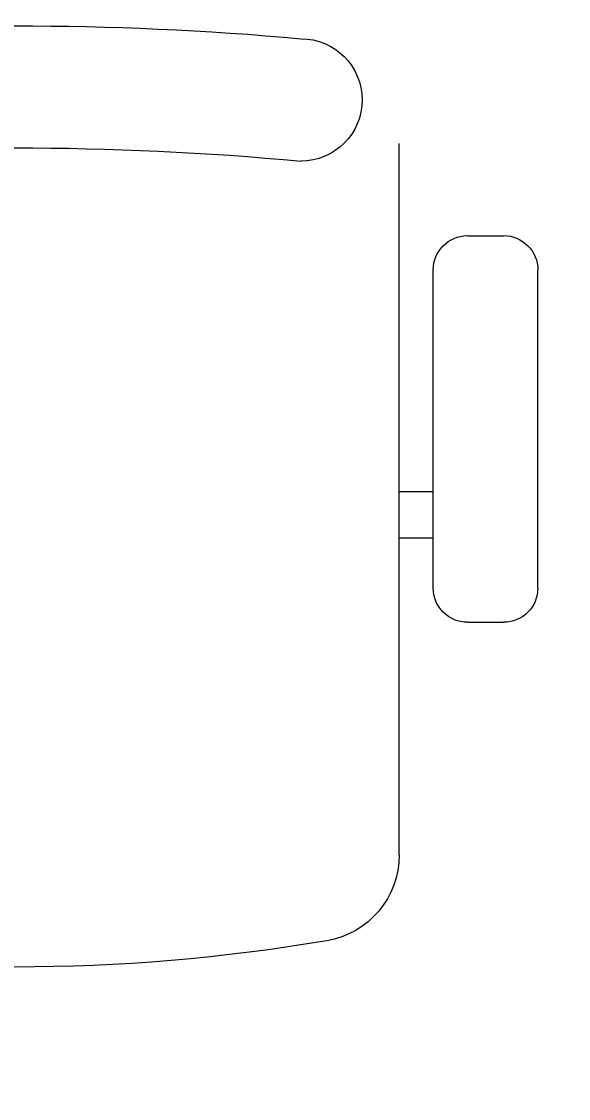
# Model space of a CAD drawing. Header units: millimetres. Extents: x 26027 to 581921, y 7230 to 233891.
# Drawn here: x 476877 to 477191, y 166700 to 167318 of the extents above; entities that cross this region are included whole.
import ezdxf
from ezdxf import colors
from ezdxf.entities.mleader import LeaderData, LeaderLine
from ezdxf.math import Vec2, Vec3

# ---------------------------------------------------------------- set-up
doc = ezdxf.new("R2010")
doc.units = ezdxf.units.MM
doc.header["$LTSCALE"] = 5
doc.layers.add('E-POWR', color=7, linetype='Continuous', lineweight=9, true_color=0x4e7e3e)
doc.layers.add('Medical Equipment and Furniture', color=163, linetype='Continuous', lineweight=0)
doc.layers.add('NEW', color=1, linetype='Continuous', lineweight=5)
doc.styles.get("Standard").update_dxf_attribs({"font": 'calibri.ttf'})

# ---------------------------------------------------------------- blocks, each defined once
blk = doc.blocks.new('*X15')
at = {"color": 0}
for p, q in [((5, 3), (5, 3)), ((5, 3), (5, 3)), ((5, 3), (5, 3)), ((5, 3), (5, 3)), ((5, 3), (5, 3)), ((5, 3), (5, 3)), ((5, 3), (5, 3)), ((5, 3), (5, 3)), ((5, 3), (5, 3)), ((5, 3), (5, 3)), ((5, 3), (5, 3)), ((5, 3), (5, 3)), ((5, 3), (5, 3)), ((5, 3), (5, 3)), ((5, 3), (5, 3)), ((5, 3), (5, 3)), ((5, 3), (5, 3)), ((5, 3), (5, 3)), ((5, 3), (5, 3)), ((5, 3), (5, 3)), ((5, 3), (5, 3)), ((5, 3), (5, 3)), ((5, 3), (5, 3)), ((5, 3), (5, 3)), ((5, 3), (5, 3)), ((5, 3), (5, 3)), ((5, 3), (5, 3)), ((5, 3), (5, 3)), ((5, 3), (5, 3)), ((5, 3), (5, 3)), ((5, 3), (5, 3)), ((5, 3), (5, 3)), ((5, 3), (5, 3)), ((5, 3), (5, 3)), ((5, 3), (5, 3)), ((5, 3), (5, 3)), ((5, 3), (5, 3)), ((5, 3), (5, 3)), ((5, 3), (5, 3)), ((5, 3), (5, 3)), ((5, 3), (5, 3)), ((5, 3), (5, 3)), ((5, 3), (5, 3)), ((5, 3), (5, 3)), ((5, 3), (5, 3)), ((5, 3), (5, 3)), ((5, 3), (5, 3)), ((5, 3), (5, 3)), ((5, 3), (5, 3)), ((5, 3), (5, 3)), ((5, 3), (5, 3)), ((5, 3), (5, 3)), ((5, 3), (5, 3)), ((5, 3), (5, 3)), ((5, 3), (5, 3)), ((5, 3), (5, 3)), ((5, 3), (5, 3)), ((5, 3), (5, 3)), ((5, 3), (5, 3)), ((5, 3), (5, 3)), ((5, 3), (5, 3)), ((5, 3), (5, 3)), ((5, 3), (5, 3)), ((5, 3), (5, 3)), ((5, 3), (5, 3)), ((5, 3), (5, 3)), ((6, 3), (5, 3)), ((5, 3), (5, 3)), ((6, 3), (5, 3)), ((5, 3), (5, 3)), ((6, 3), (5, 3)), ((5, 3), (5, 3)), ((6, 3), (5, 3)), ((5, 3), (5, 3)), ((5, 3), (5, 3)), ((5, 3), (5, 3)), ((5, 3), (5, 3)), ((5, 3), (5, 3)), ((5, 3), (5, 3)), ((5, 3), (5, 3)), ((5, 3), (5, 3)), ((5, 3), (5, 3)), ((5, 3), (5, 3)), ((5, 3), (5, 3)), ((5, 3), (5, 3)), ((5, 3), (5, 3)), ((5, 3), (5, 3)), ((5, 3), (5, 3)), ((5, 3), (5, 3)), ((5, 3), (5, 3)), ((5, 3), (5, 3)), ((5, 3), (5, 3)), ((5, 3), (5, 3)), ((5, 3), (5, 3)), ((5, 3), (5, 3)), ((5, 3), (5, 3)), ((6, 3), (6, 3)), ((6, 3), (6, 3)), ((6, 3), (6, 3)), ((6, 3), (6, 3)), ((6, 3), (6, 3)), ((6, 3), (6, 3)), ((6, 3), (6, 3)), ((6, 3), (6, 3)), ((6, 3), (6, 3)), ((6, 3), (6, 3)), ((6, 3), (6, 3)), ((6, 3), (6, 3)), ((6, 3), (6, 3)), ((6, 3), (6, 3)), ((6, 3), (6, 3)), ((6, 3), (6, 3)), ((6, 3), (6, 3)), ((6, 3), (6, 3)), ((6, 3), (6, 3)), ((6, 3), (6, 3)), ((6, 3), (6, 3)), ((6, 3), (6, 3)), ((6, 3), (6, 3)), ((6, 3), (6, 3)), ((6, 3), (6, 3)), ((6, 3), (6, 3)), ((6, 3), (6, 3)), ((6, 3), (6, 3)), ((6, 3), (6, 3)), ((6, 3), (6, 3)), ((6, 3), (6, 3)), ((6, 3), (6, 3)), ((6, 3), (6, 3)), ((6, 3), (6, 3)), ((6, 3), (6, 3)), ((6, 3), (6, 3)), ((6, 3), (6, 3)), ((6, 3), (6, 3)), ((6, 3), (6, 3)), ((6, 3), (6, 3)), ((6, 3), (6, 3)), ((6, 3), (6, 3)), ((6, 3), (6, 3)), ((6, 3), (6, 3)), ((6, 3), (6, 3)), ((6, 3), (6, 3)), ((6, 3), (6, 3)), ((6, 3), (6, 3)), ((6, 3), (6, 3)), ((6, 3), (6, 3)), ((6, 3), (6, 3)), ((6, 3), (6, 3)), ((6, 3), (6, 3)), ((6, 3), (6, 3)), ((6, 3), (6, 3)), ((6, 3), (6, 3)), ((6, 3), (6, 3)), ((6, 3), (6, 3)), ((6, 3), (6, 3)), ((6, 3), (6, 3)), ((6, 3), (6, 3)), ((6, 3), (6, 3)), ((6, 3), (6, 3)), ((6, 3), (6, 3)), ((6, 3), (6, 3)), ((6, 3), (6, 3)), ((6, 3), (6, 3)), ((6, 3), (6, 3)), ((6, 3), (6, 3)), ((6, 3), (6, 3)), ((6, 3), (6, 3)), ((6, 3), (6, 3)), ((6, 3), (6, 3)), ((6, 3), (6, 3)), ((6, 3), (6, 3)), ((6, 3), (6, 3)), ((6, 3), (6, 3)), ((6, 3), (6, 3)), ((6, 3), (6, 3)), ((6, 3), (6, 3)), ((6, 3), (6, 3)), ((6, 3), (6, 3)), ((6, 3), (6, 3)), ((6, 3), (6, 3)), ((6, 3), (6, 3)), ((6, 3), (6, 3)), ((6, 3), (6, 3)), ((6, 3), (6, 3)), ((6, 3), (6, 3)), ((6, 3), (6, 3)), ((6, 3), (6, 3)), ((6, 3), (6, 3)), ((6, 3), (6, 3)), ((6, 3), (6, 3)), ((6, 3), (6, 3)), ((6, 3), (6, 3)), ((6, 3), (6, 3)), ((6, 3), (6, 3)), ((6, 3), (6, 3)), ((6, 3), (6, 3)), ((6, 3), (6, 3)), ((6, 3), (6, 3)), ((6, 3), (6, 3)), ((6, 3), (6, 3)), ((6, 3), (6, 3)), ((6, 3), (6, 3)), ((6, 3), (6, 3)), ((6, 3), (6, 3)), ((6, 3), (6, 3)), ((6, 3), (6, 3)), ((6, 3), (6, 3)), ((6, 3), (6, 3)), ((6, 3), (6, 3)), ((6, 3), (6, 3)), ((6, 3), (6, 3)), ((6, 3), (6, 3)), ((6, 3), (6, 3)), ((6, 3), (6, 3)), ((6, 3), (6, 3)), ((6, 3), (6, 3)), ((6, 3), (6, 3)), ((6, 3), (6, 3)), ((6, 3), (6, 3)), ((6, 3), (6, 3)), ((6, 3), (6, 3)), ((6, 3), (6, 3)), ((6, 3), (6, 3)), ((6, 3), (6, 3)), ((6, 3), (6, 3)), ((6, 3), (6, 3)), ((6, 3), (6, 3)), ((6, 3), (6, 3)), ((6, 3), (6, 3)), ((6, 3), (6, 3)), ((6, 3), (6, 3)), ((6, 3), (6, 3)), ((6, 3), (6, 3)), ((6, 3), (6, 3)), ((6, 3), (6, 3)), ((6, 3), (6, 3)), ((6, 3), (6, 3)), ((6, 3), (6, 3)), ((6, 3), (6, 3)), ((6, 3), (6, 3)), ((6, 3), (6, 3)), ((6, 3), (6, 3)), ((6, 3), (6, 3)), ((6, 3), (6, 3)), ((6, 3), (6, 3)), ((6, 3), (6, 3)), ((6, 3), (6, 3)), ((6, 3), (6, 3)), ((6, 3), (6, 3)), ((6, 3), (6, 3)), ((6, 3), (6, 3)), ((6, 3), (6, 3)), ((6, 3), (6, 3)), ((6, 3), (6, 3)), ((6, 3), (6, 3)), ((6, 3), (6, 3)), ((6, 3), (6, 3)), ((6, 3), (6, 3)), ((6, 3), (6, 3)), ((6, 3), (6, 3)), ((6, 3), (6, 3)), ((6, 3), (6, 3)), ((6, 3), (6, 3)), ((6, 3), (6, 3)), ((6, 3), (6, 3)), ((6, 3), (6, 3)), ((6, 3), (6, 3)), ((6, 3), (6, 3)), ((6, 3), (6, 3)), ((6, 3), (6, 3)), ((6, 3), (6, 3)), ((6, 3), (6, 3)), ((6, 3), (6, 3)), ((6, 3), (6, 3)), ((6, 3), (6, 3)), ((6, 3), (6, 3)), ((6, 3), (6, 3)), ((6, 3), (6, 3)), ((6, 3), (6, 3)), ((6, 3), (6, 3)), ((6, 3), (6, 3)), ((6, 3), (6, 3)), ((6, 3), (6, 3)), ((6, 3), (6, 3)), ((6, 3), (6, 3)), ((6, 3), (6, 3)), ((6, 3), (6, 3)), ((6, 3), (6, 3)), ((6, 3), (6, 3)), ((6, 3), (6, 3)), ((6, 3), (6, 3)), ((6, 3), (6, 3)), ((6, 3), (6, 3)), ((6, 3), (6, 3)), ((6, 3), (6, 3)), ((6, 3), (6, 3)), ((6, 3), (6, 3)), ((6, 3), (6, 3)), ((6, 3), (6, 3)), ((6, 3), (6, 3)), ((6, 3), (5, 3)), ((6, 3), (5, 3)), ((6, 3), (5, 3)), ((6, 3), (5, 3)), ((6, 3), (5, 3)), ((6, 3), (6, 3)), ((6, 3), (6, 3)), ((6, 3), (6, 3)), ((6, 3), (6, 3)), ((6, 3), (6, 3)), ((6, 3), (6, 3)), ((6, 3), (6, 3)), ((6, 3), (6, 3)), ((6, 3), (6, 3)), ((6, 3), (6, 3)), ((6, 3), (6, 3)), ((6, 3), (6, 3)), ((6, 3), (6, 3)), ((6, 3), (6, 3)), ((6, 3), (6, 3)), ((6, 3), (6, 3)), ((6, 3), (6, 3)), ((6, 3), (6, 3)), ((6, 3), (6, 3)), ((6, 3), (6, 3)), ((6, 3), (6, 3)), ((6, 3), (6, 3)), ((6, 3), (6, 3)), ((6, 3), (6, 3)), ((6, 3), (6, 3)), ((6, 3), (6, 3)), ((6, 3), (6, 3)), ((6, 3), (6, 3)), ((6, 3), (6, 3)), ((6, 3), (6, 3)), ((6, 3), (6, 3)), ((6, 3), (6, 3)), ((6, 3), (6, 3)), ((6, 3), (6, 3)), ((6, 3), (6, 3)), ((6, 3), (6, 3)), ((6, 3), (6, 3)), ((6, 3), (6, 3)), ((6, 3), (6, 3)), ((6, 3), (6, 3)), ((6, 3), (6, 3)), ((6, 3), (6, 3)), ((6, 3), (6, 3)), ((6, 3), (6, 3)), ((6, 3), (6, 3)), ((6, 3), (6, 3)), ((6, 3), (6, 3)), ((6, 3), (6, 3)), ((6, 3), (6, 3)), ((6, 3), (6, 3)), ((6, 3), (6, 3)), ((6, 3), (6, 3)), ((6, 3), (6, 3)), ((6, 3), (6, 3)), ((6, 3), (6, 3)), ((6, 3), (6, 3)), ((6, 3), (6, 3)), ((6, 3), (6, 3)), ((6, 3), (6, 3)), ((6, 3), (6, 3)), ((6, 3), (6, 3)), ((6, 3), (6, 3)), ((6, 3), (6, 3)), ((6, 3), (6, 3)), ((6, 3), (6, 3)), ((6, 3), (6, 3)), ((6, 3), (6, 3)), ((6, 3), (6, 3)), ((6, 3), (6, 3)), ((6, 3), (6, 3)), ((6, 3), (6, 3)), ((6, 3), (6, 3)), ((6, 3), (6, 3)), ((6, 3), (6, 3)), ((6, 3), (6, 3)), ((6, 3), (6, 3)), ((6, 3), (6, 3)), ((6, 3), (6, 3)), ((6, 3), (6, 3)), ((6, 3), (6, 3)), ((6, 3), (6, 3)), ((6, 3), (6, 3)), ((6, 3), (6, 3)), ((6, 3), (6, 3)), ((6, 3), (6, 3)), ((6, 3), (6, 3)), ((6, 3), (6, 3)), ((6, 3), (6, 3)), ((6, 3), (6, 3)), ((6, 3), (6, 3)), ((6, 3), (6, 3)), ((6, 3), (6, 3)), ((6, 3), (6, 3)), ((6, 3), (6, 3)), ((6, 3), (6, 3)), ((6, 3), (6, 3)), ((6, 3), (6, 3)), ((6, 3), (6, 3)), ((6, 3), (6, 3)), ((6, 3), (6, 3)), ((6, 3), (6, 3)), ((6, 3), (6, 3)), ((6, 3), (6, 3)), ((6, 3), (6, 3)), ((6, 3), (6, 3)), ((6, 3), (6, 3)), ((6, 3), (6, 3)), ((6, 3), (6, 3)), ((6, 3), (6, 3)), ((6, 3), (6, 3)), ((6, 3), (6, 3)), ((6, 3), (6, 3)), ((6, 3), (6, 3)), ((6, 3), (6, 3)), ((6, 3), (6, 3)), ((6, 3), (6, 3)), ((6, 3), (6, 3)), ((6, 3), (6, 3)), ((6, 3), (6, 3)), ((6, 3), (6, 3)), ((6, 3), (6, 3)), ((6, 3), (6, 3)), ((6, 3), (6, 3)), ((6, 3), (6, 3)), ((6, 3), (6, 3)), ((6, 3), (6, 3)), ((6, 3), (6, 3)), ((6, 3), (6, 3)), ((6, 3), (6, 3)), ((6, 3), (6, 3)), ((6, 3), (6, 3)), ((6, 3), (6, 3)), ((6, 3), (6, 3)), ((6, 3), (6, 3)), ((6, 3), (6, 3)), ((6, 3), (6, 3)), ((6, 3), (6, 3)), ((6, 3), (6, 3)), ((6, 3), (6, 3)), ((6, 3), (6, 3)), ((6, 3), (6, 3)), ((6, 3), (6, 3)), ((6, 3), (6, 3)), ((6, 3), (6, 3)), ((6, 3), (6, 3)), ((6, 3), (6, 3)), ((6, 3), (6, 3)), ((6, 3), (6, 3)), ((6, 3), (6, 3)), ((6, 3), (6, 3)), ((6, 3), (6, 3)), ((6, 3), (6, 3)), ((6, 3), (6, 3)), ((6, 3), (6, 3)), ((6, 3), (6, 3)), ((6, 3), (6, 3)), ((6, 3), (6, 3)), ((6, 3), (6, 3)), ((6, 3), (6, 3)), ((6, 3), (6, 3)), ((6, 3), (6, 3)), ((6, 3), (6, 3)), ((6, 3), (6, 3)), ((6, 3), (6, 3)), ((6, 3), (6, 3)), ((6, 3), (6, 3)), ((6, 3), (6, 3)), ((6, 3), (6, 3)), ((6, 3), (6, 3)), ((6, 3), (6, 3)), ((6, 3), (6, 3)), ((6, 3), (6, 3)), ((6, 3), (6, 3)), ((6, 3), (6, 3)), ((6, 3), (6, 3)), ((6, 3), (6, 3)), ((6, 3), (6, 3)), ((6, 3), (6, 3)), ((6, 3), (6, 3)), ((6, 3), (6, 3)), ((6, 3), (6, 3)), ((6, 3), (6, 3)), ((6, 3), (6, 3)), ((6, 3), (6, 3)), ((6, 3), (6, 3)), ((6, 3), (6, 3)), ((6, 3), (6, 3)), ((6, 3), (6, 3)), ((6, 3), (6, 3)), ((6, 3), (6, 3)), ((6, 3), (6, 3)), ((6, 3), (6, 3)), ((6, 3), (6, 3)), ((6, 3), (6, 3)), ((6, 3), (6, 3)), ((6, 3), (6, 3)), ((6, 3), (6, 3)), ((6, 3), (6, 3)), ((6, 3), (6, 3)), ((6, 3), (6, 3)), ((6, 3), (6, 3)), ((6, 3), (6, 3)), ((6, 3), (6, 3)), ((6, 3), (6, 3)), ((6, 3), (6, 3)), ((6, 3), (6, 3)), ((6, 3), (6, 3)), ((6, 3), (6, 3)), ((6, 3), (6, 3)), ((6, 3), (6, 3)), ((6, 3), (6, 3)), ((6, 3), (6, 3)), ((6, 3), (6, 3)), ((6, 3), (6, 3)), ((6, 3), (6, 3)), ((6, 3), (6, 3)), ((6, 3), (6, 3)), ((6, 3), (6, 3)), ((6, 3), (6, 3)), ((6, 3), (6, 3)), ((6, 3), (6, 3)), ((6, 3), (6, 3)), ((6, 3), (6, 3)), ((6, 3), (6, 3)), ((6, 3), (6, 3)), ((6, 3), (6, 3)), ((6, 3), (6, 3)), ((6, 3), (6, 3)), ((6, 3), (6, 3)), ((6, 3), (6, 3)), ((6, 3), (6, 3)), ((6, 3), (6, 3)), ((6, 3), (6, 3)), ((6, 3), (6, 3)), ((6, 3), (6, 3)), ((6, 3), (6, 3)), ((6, 3), (6, 3)), ((6, 3), (6, 3)), ((6, 3), (6, 3)), ((6, 3), (6, 3)), ((6, 3), (6, 3)), ((6, 3), (6, 3)), ((6, 3), (6, 3)), ((6, 3), (6, 3)), ((6, 3), (6, 3)), ((6, 3), (6, 3)), ((6, 3), (6, 3)), ((6, 3), (6, 3)), ((6, 3), (6, 3)), ((6, 3), (6, 3)), ((6, 3), (6, 3)), ((6, 3), (6, 3)), ((6, 3), (6, 3)), ((6, 3), (6, 3)), ((6, 3), (6, 3)), ((6, 3), (6, 3)), ((6, 3), (6, 3)), ((6, 3), (6, 3)), ((6, 3), (6, 3)), ((6, 3), (6, 3)), ((6, 3), (6, 3)), ((6, 3), (6, 3)), ((6, 3), (6, 3)), ((6, 3), (6, 3)), ((6, 3), (6, 3)), ((6, 3), (6, 3)), ((6, 3), (6, 3)), ((6, 3), (6, 3)), ((6, 3), (6, 3)), ((6, 3), (6, 3)), ((6, 3), (6, 3)), ((6, 3), (6, 3)), ((6, 3), (6, 3)), ((6, 3), (6, 3)), ((6, 3), (6, 3)), ((6, 3), (6, 3)), ((6, 3), (6, 3)), ((6, 3), (6, 3)), ((6, 3), (6, 3)), ((6, 3), (6, 3)), ((6, 3), (6, 3)), ((6, 3), (6, 3)), ((6, 3), (6, 3)), ((6, 3), (6, 3)), ((6, 3), (6, 3)), ((6, 3), (6, 3)), ((6, 3), (6, 3)), ((6, 3), (6, 3)), ((6, 3), (6, 3)), ((6, 3), (6, 3)), ((6, 3), (6, 3)), ((6, 3), (6, 3)), ((6, 3), (6, 3)), ((6, 3), (6, 3)), ((6, 3), (6, 3)), ((6, 3), (6, 3)), ((6, 3), (6, 3)), ((6, 3), (6, 3)), ((6, 3), (6, 3)), ((6, 3), (6, 3)), ((6, 3), (6, 3)), ((6, 3), (6, 3)), ((6, 3), (6, 3)), ((6, 3), (6, 3)), ((6, 3), (6, 3)), ((6, 3), (6, 3)), ((6, 3), (6, 3)), ((6, 3), (6, 3)), ((6, 3), (6, 3)), ((6, 3), (6, 3)), ((6, 3), (6, 3)), ((6, 3), (6, 3)), ((6, 3), (6, 3)), ((6, 3), (6, 3)), ((6, 3), (6, 3)), ((6, 3), (6, 3)), ((6, 3), (6, 3))]:
    blk.add_line(p, q, dxfattribs=at)
blk = doc.blocks.new('*X16')
at = {"color": 0}
for p, q in [((13, 1), (13, 1)), ((13, 1), (13, 1)), ((13, 1), (13, 1)), ((13, 1), (13, 1)), ((13, 1), (13, 1)), ((13, 1), (13, 1)), ((13, 1), (13, 1)), ((13, 1), (13, 1)), ((13, 1), (13, 1)), ((13, 1), (13, 1)), ((13, 1), (13, 1)), ((13, 1), (13, 1)), ((13, 1), (13, 1)), ((13, 1), (13, 1)), ((13, 1), (13, 1)), ((13, 1), (14, 1)), ((13, 1), (14, 1)), ((13, 1), (14, 1)), ((13, 1), (13, 1)), ((13, 1), (13, 1)), ((13, 1), (13, 1)), ((13, 1), (13, 1)), ((13, 1), (13, 1)), ((13, 1), (13, 1)), ((13, 1), (13, 1)), ((13, 1), (13, 1)), ((13, 1), (13, 1)), ((13, 1), (13, 1)), ((13, 1), (13, 1)), ((13, 1), (13, 1)), ((13, 1), (13, 1)), ((13, 1), (13, 1)), ((13, 1), (13, 1)), ((13, 1), (13, 1)), ((13, 1), (13, 1)), ((13, 1), (13, 1)), ((13, 1), (13, 1)), ((13, 1), (13, 1)), ((13, 1), (13, 1)), ((13, 1), (13, 1)), ((13, 1), (13, 1)), ((13, 1), (13, 1)), ((13, 1), (13, 1)), ((13, 1), (13, 1)), ((13, 1), (13, 1)), ((13, 1), (13, 1)), ((13, 1), (13, 1)), ((13, 1), (13, 1)), ((13, 1), (13, 1)), ((13, 1), (13, 1)), ((13, 1), (13, 1)), ((13, 1), (13, 1)), ((13, 1), (13, 1)), ((13, 1), (13, 1)), ((13, 1), (13, 1)), ((13, 1), (13, 1)), ((13, 1), (13, 1)), ((13, 1), (13, 1)), ((13, 1), (13, 1)), ((13, 1), (13, 1)), ((13, 1), (13, 1)), ((13, 1), (13, 1)), ((13, 1), (13, 1)), ((13, 1), (13, 1)), ((13, 1), (13, 1)), ((13, 1), (13, 1)), ((13, 1), (13, 1)), ((13, 1), (13, 1)), ((13, 1), (13, 1)), ((13, 1), (13, 1)), ((13, 1), (13, 1)), ((13, 1), (13, 1)), ((13, 1), (13, 1)), ((13, 1), (13, 1)), ((13, 1), (13, 1)), ((13, 1), (13, 1)), ((13, 1), (13, 1)), ((13, 1), (13, 1)), ((13, 1), (13, 1)), ((13, 1), (13, 1)), ((13, 1), (13, 1)), ((13, 1), (13, 1)), ((13, 1), (13, 1)), ((13, 1), (13, 1)), ((13, 1), (13, 1)), ((13, 1), (13, 1)), ((13, 1), (13, 1)), ((13, 1), (13, 1)), ((13, 1), (13, 1)), ((13, 1), (13, 1)), ((13, 1), (13, 1)), ((13, 1), (13, 1)), ((13, 1), (13, 1)), ((13, 1), (13, 1)), ((13, 1), (13, 1)), ((13, 1), (13, 1)), ((13, 1), (13, 1)), ((13, 1), (13, 1)), ((13, 1), (13, 1)), ((13, 1), (13, 1)), ((13, 1), (13, 1)), ((13, 1), (13, 1)), ((13, 1), (13, 1)), ((13, 1), (13, 1)), ((13, 1), (13, 1)), ((13, 1), (13, 1)), ((13, 1), (13, 1)), ((13, 1), (13, 1)), ((13, 1), (13, 1)), ((13, 1), (13, 1)), ((13, 1), (13, 1)), ((13, 1), (13, 1)), ((13, 1), (13, 1)), ((13, 1), (13, 1)), ((13, 1), (13, 1)), ((13, 1), (13, 1)), ((13, 1), (13, 1)), ((13, 1), (13, 1)), ((13, 1), (13, 1)), ((13, 1), (13, 1)), ((13, 1), (13, 1)), ((13, 1), (13, 1)), ((13, 1), (13, 1)), ((13, 1), (14, 1)), ((13, 0), (13, 0)), ((13, 0), (13, 0)), ((13, 0), (13, 0)), ((13, 0), (13, 0)), ((13, 0), (13, 0)), ((13, 0), (13, 0)), ((13, 0), (13, 0)), ((13, 0), (13, 0)), ((13, 0), (13, 0)), ((13, 0), (13, 0)), ((13, 0), (13, 0)), ((13, 0), (13, 0)), ((13, 0), (13, 0)), ((13, 0), (13, 0)), ((13, 0), (13, 0)), ((13, 0), (13, 0)), ((13, 0), (13, 0)), ((13, 0), (13, 0)), ((13, 0), (13, 0)), ((13, 0), (13, 0)), ((13, 0), (13, 0)), ((13, 0), (13, 0)), ((13, 0), (13, 0)), ((13, 0), (13, 0)), ((13, 0), (13, 0)), ((13, 0), (13, 0)), ((13, 0), (13, 0)), ((13, 0), (13, 0)), ((13, 0), (13, 0)), ((13, 0), (13, 0)), ((13, 0), (13, 0)), ((13, 0), (13, 0)), ((13, 0), (13, 0)), ((13, 0), (13, 0)), ((13, 0), (13, 0)), ((13, 0), (13, 0)), ((13, 0), (13, 0)), ((13, 0), (13, 0)), ((13, 0), (13, 0)), ((13, 0), (13, 0)), ((13, 0), (13, 0)), ((13, 0), (13, 0)), ((13, 0), (13, 0)), ((13, 0), (13, 0)), ((13, 0), (13, 0)), ((13, 0), (13, 0)), ((13, 0), (13, 0)), ((13, 0), (13, 0)), ((13, 0), (14, 0)), ((13, 0), (14, 0)), ((13, 0), (13, 0)), ((13, 0), (14, 0)), ((14, 1), (14, 1)), ((14, 1), (14, 1)), ((14, 1), (14, 1)), ((14, 1), (14, 1)), ((14, 1), (14, 1)), ((14, 1), (14, 1)), ((14, 1), (14, 1)), ((14, 1), (14, 1)), ((14, 1), (14, 1)), ((14, 1), (14, 1)), ((14, 1), (14, 1)), ((14, 1), (14, 1)), ((14, 1), (14, 1)), ((14, 1), (14, 1)), ((14, 1), (14, 1)), ((14, 1), (14, 1)), ((14, 1), (14, 1)), ((14, 1), (14, 1)), ((14, 1), (14, 1)), ((14, 1), (14, 1)), ((14, 1), (14, 1)), ((14, 1), (14, 1)), ((14, 1), (14, 1)), ((14, 1), (14, 1)), ((14, 1), (14, 1)), ((14, 1), (14, 1)), ((14, 1), (14, 1)), ((14, 1), (14, 1)), ((14, 1), (14, 1)), ((14, 1), (14, 1)), ((14, 1), (14, 1)), ((14, 1), (14, 1)), ((14, 1), (14, 1)), ((14, 1), (14, 1)), ((14, 1), (14, 1)), ((14, 1), (14, 1)), ((14, 1), (14, 1)), ((14, 1), (14, 1)), ((14, 1), (14, 1)), ((14, 1), (14, 1)), ((14, 1), (14, 1)), ((14, 1), (14, 1)), ((14, 1), (14, 1)), ((14, 1), (14, 1)), ((14, 1), (14, 1)), ((14, 1), (14, 1)), ((14, 1), (14, 1)), ((14, 1), (14, 1)), ((14, 1), (14, 1)), ((14, 1), (14, 1)), ((14, 1), (14, 1)), ((14, 1), (14, 1)), ((14, 1), (14, 1)), ((14, 1), (14, 1)), ((14, 1), (14, 1)), ((14, 1), (14, 1)), ((14, 1), (14, 1)), ((14, 1), (14, 1)), ((14, 1), (14, 1)), ((14, 1), (14, 1)), ((14, 1), (14, 1)), ((14, 1), (14, 1)), ((14, 1), (14, 1)), ((14, 1), (14, 1)), ((14, 1), (14, 1)), ((14, 1), (14, 1)), ((14, 1), (14, 1)), ((14, 1), (14, 1)), ((14, 1), (14, 1)), ((14, 1), (14, 1)), ((14, 1), (14, 1)), ((14, 1), (14, 1)), ((14, 1), (14, 1)), ((14, 1), (14, 1)), ((14, 1), (14, 1)), ((14, 1), (14, 1)), ((14, 1), (14, 1)), ((14, 1), (14, 1)), ((14, 1), (14, 1)), ((14, 1), (14, 1)), ((14, 1), (14, 1)), ((14, 1), (14, 1)), ((14, 1), (14, 1)), ((14, 1), (14, 1)), ((14, 1), (14, 1)), ((14, 1), (14, 1)), ((14, 1), (14, 1)), ((14, 1), (14, 1)), ((14, 1), (14, 1)), ((14, 1), (14, 1)), ((14, 1), (14, 1)), ((14, 1), (14, 1)), ((14, 1), (14, 1)), ((14, 1), (14, 1)), ((14, 0), (14, 0)), ((14, 0), (14, 0)), ((14, 0), (14, 0)), ((14, 0), (14, 0)), ((14, 0), (14, 0)), ((14, 0), (14, 0)), ((14, 0), (14, 0)), ((14, 0), (14, 0)), ((14, 0), (14, 0)), ((14, 0), (14, 0)), ((14, 0), (14, 0)), ((14, 0), (14, 0)), ((14, 0), (14, 0)), ((14, 0), (14, 0)), ((14, 0), (14, 0)), ((14, 0), (14, 0)), ((14, 0), (14, 0)), ((14, 0), (14, 0)), ((14, 0), (14, 0)), ((14, 0), (14, 0)), ((14, 0), (14, 0)), ((14, 0), (14, 0)), ((14, 0), (14, 0)), ((14, 0), (14, 0)), ((14, 0), (14, 0)), ((14, 0), (14, 0)), ((14, 0), (14, 0)), ((14, 0), (14, 0)), ((14, 0), (14, 0)), ((14, 0), (14, 0)), ((14, 0), (14, 0)), ((14, 0), (14, 0)), ((14, 0), (14, 0)), ((14, 0), (14, 0)), ((14, 0), (14, 0)), ((14, 0), (14, 0)), ((14, 0), (14, 0)), ((14, 0), (14, 0)), ((14, 0), (14, 0)), ((14, 0), (14, 0)), ((14, 0), (14, 0)), ((14, 0), (14, 0)), ((14, 0), (14, 0)), ((14, 0), (14, 0)), ((14, 0), (14, 0)), ((14, 0), (14, 0)), ((14, 0), (14, 0)), ((14, 0), (14, 0)), ((13, 0), (13, 0)), ((13, 0), (14, 0)), ((13, 0), (13, 0)), ((13, 0), (14, 0)), ((13, 0), (13, 0)), ((13, 0), (14, 0)), ((13, 0), (13, 0)), ((13, 0), (13, 0)), ((13, 0), (13, 0)), ((13, 0), (13, 0)), ((13, 0), (14, 0)), ((13, 0), (13, 0)), ((13, 0), (14, 0)), ((13, 0), (13, 0)), ((13, 0), (14, 0)), ((13, 0), (13, 0)), ((13, 0), (14, 0)), ((13, 0), (13, 0)), ((13, 0), (14, 0)), ((13, 0), (13, 0)), ((13, 0), (14, 0)), ((13, 0), (13, 0)), ((13, 0), (14, 0)), ((13, 0), (13, 0)), ((13, 0), (13, 0)), ((13, 0), (13, 0)), ((13, 0), (14, 0)), ((13, 0), (13, 0)), ((13, 0), (14, 0)), ((13, 0), (13, 0)), ((13, 0), (14, 0)), ((13, 0), (13, 0)), ((13, 0), (14, 0)), ((13, 0), (13, 0)), ((13, 0), (13, 0)), ((13, 0), (13, 0)), ((13, 0), (13, 0)), ((13, 0), (13, 0)), ((13, 0), (13, 0)), ((13, 0), (13, 0)), ((13, 0), (13, 0)), ((13, 0), (13, 0)), ((13, 0), (13, 0)), ((13, 0), (13, 0)), ((13, 0), (13, 0)), ((13, 0), (13, 0)), ((13, 0), (13, 0)), ((13, 0), (13, 0)), ((13, 0), (13, 0)), ((13, 0), (13, 0)), ((13, 0), (13, 0)), ((13, 0), (13, 0)), ((13, 0), (13, 0)), ((13, 0), (13, 0)), ((13, 0), (13, 0)), ((13, 0), (13, 0)), ((13, 0), (13, 0)), ((13, 0), (13, 0)), ((13, 0), (13, 0)), ((13, 0), (13, 0)), ((13, 0), (13, 0)), ((13, 0), (13, 0)), ((13, 0), (13, 0)), ((13, 0), (13, 0)), ((13, -1), (13, -1)), ((13, -1), (13, -1)), ((13, -1), (13, -1)), ((13, -1), (13, -1)), ((13, -1), (13, -1)), ((13, -1), (14, -1)), ((13, -1), (13, -1)), ((14, 0), (14, 0)), ((14, 0), (14, 0)), ((14, 0), (14, 0)), ((14, 0), (14, 0)), ((14, 0), (14, 0)), ((14, 0), (14, 0)), ((14, 0), (14, 0)), ((14, 0), (14, 0)), ((14, 0), (14, 0)), ((14, 0), (14, 0)), ((14, 0), (14, 0)), ((14, 0), (14, 0)), ((14, 0), (14, 0)), ((14, 0), (14, 0)), ((14, 0), (14, 0)), ((13, 0), (14, 0)), ((14, 0), (14, 0)), ((14, 0), (14, 0)), ((14, 0), (14, 0)), ((14, 0), (14, 0)), ((14, 0), (14, 0)), ((14, 0), (14, 0)), ((14, 0), (14, 0)), ((14, 0), (14, 0)), ((14, 0), (14, 0)), ((14, 0), (14, 0)), ((14, 0), (14, 0)), ((14, 0), (14, 0)), ((14, 0), (14, 0)), ((14, 0), (14, 0)), ((14, 0), (14, 0)), ((14, 0), (14, 0)), ((14, 0), (14, 0)), ((14, 0), (14, 0)), ((14, 0), (14, 0)), ((14, 0), (14, 0)), ((14, 0), (14, 0)), ((14, 0), (14, 0)), ((14, 0), (14, 0)), ((14, 0), (14, 0)), ((14, 0), (14, 0)), ((14, 0), (14, 0)), ((14, 0), (14, 0)), ((14, 0), (14, 0)), ((14, 0), (14, 0)), ((14, 0), (14, 0)), ((14, 0), (14, 0)), ((14, 0), (14, 0)), ((14, 0), (14, 0)), ((14, 0), (14, 0)), ((14, -1), (14, -1)), ((14, -1), (14, -1)), ((14, -1), (14, -1)), ((14, -1), (14, -1)), ((14, -1), (14, -1))]:
    blk.add_line(p, q, dxfattribs=at)
blk = doc.blocks.new('GF21018-P')
at = {"color": 0}
for p, q in [((0.22049, 0.47563), (0.22049, 0.0675)), ((0.25963, 0.34221), (0.2804, 0.34221)), ((0.24001, 0.32259), (0.24001, 0.14)), ((0.30001, 0.32259), (0.30001, 0.14)), ((0.22049, 0.29372), (0.24001, 0.29372)), ((0.22049, 0.26708), (0.24001, 0.26708)), ((0.25963, 0.12039), (0.2804, 0.12039))]:
    blk.add_line(p, q, dxfattribs=at)
for points in [[(0.24001, 0.29372), (0.24001, 0.29372), (0.24001, 0.29372), (0.24001, 0.29372), (0.24001, 0.29372), (0.24001, 0.29372), (0.24001, 0.29372), (0.24001, 0.29372), (0.24001, 0.29372), (0.24001, 0.29372), (0.24001, 0.29372), (0.24001, 0.29372), (0.24001, 0.29372), (0.24001, 0.29372), (0.24001, 0.29372), (0.24001, 0.29372), (0.24001, 0.29372), (0.24001, 0.29372), (0.24001, 0.29372), (0.24001, 0.29372), (0.24001, 0.29372), (0.24001, 0.29372), (0.24001, 0.29372), (0.24001, 0.29372), (0.24001, 0.29372), (0.24001, 0.29372), (0.24001, 0.29372), (0.24001, 0.29372), (0.24001, 0.29372), (0.24001, 0.29372), (0.24001, 0.29372), (0.24001, 0.29372), (0.24001, 0.29372), (0.24001, 0.29372), (0.24001, 0.29372), (0.24001, 0.29372), (0.24001, 0.29372), (0.24001, 0.29372), (0.24001, 0.29372), (0.24001, 0.29372), (0.24001, 0.29372), (0.24001, 0.29372), (0.24001, 0.29372), (0.24001, 0.29372), (0.24001, 0.29372), (0.24001, 0.29372), (0.24001, 0.29372), (0.24001, 0.29372), (0.24001, 0.29372), (0.24001, 0.29372), (0.24001, 0.29372), (0.24001, 0.29372), (0.24001, 0.29372), (0.24001, 0.29372), (0.24001, 0.29372), (0.24001, 0.29372), (0.24001, 0.29372), (0.24001, 0.29372), (0.24001, 0.29372), (0.24001, 0.29372), (0.24001, 0.29372), (0.24001, 0.29372), (0.24001, 0.29372), (0.24001, 0.29372), (0.24001, 0.29372), (0.24001, 0.29372), (0.24001, 0.29372), (0.24001, 0.29372), (0.24001, 0.29372), (0.24001, 0.29372), (0.24001, 0.29372), (0.24001, 0.29372), (0.24001, 0.29372), (0.24001, 0.29372), (0.24001, 0.29372), (0.24001, 0.29372), (0.24001, 0.29372), (0.24001, 0.29372), (0.24001, 0.29372), (0.24001, 0.29372), (0.24001, 0.29372), (0.24001, 0.29372), (0.24001, 0.29372), (0.24001, 0.29372), (0.24001, 0.29372), (0.24001, 0.29372), (0.24001, 0.29372), (0.24001, 0.29372), (0.24001, 0.29372), (0.24001, 0.29372), (0.24001, 0.29372), (0.24001, 0.29372), (0.24001, 0.29372), (0.24001, 0.29372), (0.24001, 0.29372), (0.24001, 0.29372), (0.24001, 0.29372), (0.24001, 0.29372), (0.24001, 0.29372), (0.24001, 0.29372), (0.24001, 0.29372), (0.24001, 0.29372), (0.24001, 0.29372), (0.24001, 0.29372), (0.24001, 0.29372), (0.24001, 0.29372), (0.24001, 0.29372), (0.24001, 0.29372), (0.24001, 0.29372), (0.24001, 0.29372), (0.24001, 0.29372), (0.24001, 0.29372), (0.24001, 0.29372), (0.24001, 0.29372), (0.24001, 0.29372), (0.24001, 0.29372), (0.24001, 0.29372), (0.24001, 0.29372), (0.24001, 0.29372), (0.24001, 0.29372), (0.24001, 0.29372), (0.24001, 0.29372), (0.24001, 0.29372), (0.24001, 0.29372), (0.24001, 0.29372), (0.24001, 0.29372), (0.24001, 0.29372), (0.24001, 0.29372), (0.24001, 0.29372), (0.24001, 0.29372), (0.24001, 0.29372), (0.24001, 0.29372), (0.24001, 0.29372), (0.24001, 0.29372), (0.24001, 0.29372), (0.24001, 0.29372), (0.24001, 0.29372), (0.24001, 0.29372), (0.24001, 0.29372), (0.24001, 0.29372), (0.24001, 0.29372), (0.24001, 0.29372), (0.24001, 0.29372), (0.24001, 0.29372), (0.24001, 0.29372), (0.24001, 0.29372), (0.24001, 0.29372), (0.24001, 0.29372), (0.24001, 0.29372), (0.24001, 0.29372), (0.24001, 0.29372), (0.24001, 0.29372), (0.24001, 0.29372), (0.24001, 0.29372), (0.24001, 0.29372), (0.24001, 0.29372), (0.24001, 0.29372), (0.24001, 0.29372), (0.24001, 0.29372), (0.24001, 0.29372), (0.24001, 0.29372), (0.24001, 0.29372), (0.24001, 0.29372), (0.24001, 0.29372), (0.24001, 0.29372), (0.24001, 0.29372), (0.24001, 0.29372), (0.24001, 0.29372), (0.24001, 0.29372), (0.24001, 0.29372), (0.24001, 0.29372), (0.24001, 0.29372), (0.24001, 0.29372), (0.24001, 0.29372), (0.24001, 0.29372), (0.24001, 0.29372), (0.24001, 0.29372), (0.24001, 0.29372), (0.24001, 0.29372), (0.24001, 0.29372), (0.24001, 0.29372), (0.24001, 0.29372), (0.24001, 0.29372), (0.24001, 0.29372), (0.24001, 0.29372), (0.24001, 0.29372), (0.24001, 0.29372), (0.24001, 0.29372), (0.24001, 0.29372), (0.24001, 0.29372), (0.24001, 0.29372), (0.24001, 0.29372), (0.24001, 0.29372), (0.24001, 0.29372), (0.24001, 0.29372), (0.24001, 0.29372), (0.24001, 0.29372), (0.24001, 0.29372), (0.24001, 0.29372), (0.24001, 0.29372), (0.24001, 0.29372), (0.24001, 0.29372), (0.24001, 0.29372), (0.24001, 0.29372), (0.24001, 0.29372), (0.24001, 0.29372), (0.24001, 0.29372), (0.24001, 0.29372), (0.24001, 0.29372), (0.24001, 0.29372), (0.24001, 0.29372), (0.24001, 0.29372), (0.24001, 0.29372), (0.24001, 0.29372), (0.24001, 0.29372), (0.24001, 0.29372), (0.24001, 0.29372), (0.24001, 0.29372), (0.24001, 0.29372), (0.24001, 0.29372), (0.24001, 0.29372), (0.24001, 0.29372), (0.24001, 0.29372), (0.24001, 0.29372), (0.24001, 0.29372), (0.24001, 0.29372), (0.24001, 0.29372), (0.24001, 0.29372), (0.24001, 0.29372), (0.24001, 0.29372), (0.24001, 0.29372), (0.24001, 0.29372), (0.24001, 0.29372), (0.24001, 0.29372), (0.24001, 0.29372), (0.24001, 0.29372), (0.24001, 0.29372), (0.24001, 0.29372), (0.24001, 0.29372), (0.24001, 0.29372), (0.24001, 0.29372), (0.24001, 0.29372), (0.24001, 0.29372), (0.24001, 0.29372), (0.24001, 0.29372), (0.24001, 0.29372), (0.24001, 0.29372), (0.24001, 0.29372), (0.24001, 0.29372), (0.24001, 0.29372), (0.24001, 0.29372), (0.24001, 0.29372), (0.24001, 0.29372), (0.24001, 0.29372), (0.24001, 0.29372), (0.24001, 0.29372), (0.24001, 0.29372), (0.24001, 0.29372), (0.24001, 0.29372), (0.24001, 0.29372), (0.24001, 0.29372), (0.24001, 0.29372), (0.24001, 0.29372), (0.24001, 0.29372), (0.24001, 0.29372), (0.24001, 0.29372), (0.24001, 0.29372), (0.24001, 0.29372), (0.24001, 0.29372), (0.24001, 0.29372), (0.24001, 0.29372), (0.24001, 0.29372), (0.24001, 0.29372), (0.24001, 0.29372), (0.24001, 0.29372), (0.24001, 0.29372), (0.24001, 0.29372)], [(0.24001, 0.29372), (0.24001, 0.29372), (0.24001, 0.29372), (0.24001, 0.29372), (0.24001, 0.29372), (0.24001, 0.29372), (0.24001, 0.29372), (0.24001, 0.29372), (0.24001, 0.29372), (0.24001, 0.29372), (0.24001, 0.29372), (0.24001, 0.29372), (0.24001, 0.29372), (0.24001, 0.29372), (0.24001, 0.29372), (0.24001, 0.29372), (0.24001, 0.29372), (0.24001, 0.29372), (0.24001, 0.29372), (0.24001, 0.29372), (0.24001, 0.29372), (0.24001, 0.29372), (0.24001, 0.29372), (0.24001, 0.29372), (0.24001, 0.29372), (0.24001, 0.29372), (0.24001, 0.29372), (0.24001, 0.29372), (0.24001, 0.29372), (0.24001, 0.29372), (0.24001, 0.29372), (0.24001, 0.29372), (0.24001, 0.29372), (0.24001, 0.29372), (0.24001, 0.29372), (0.24001, 0.29372), (0.24001, 0.29372), (0.24001, 0.29372), (0.24001, 0.29372), (0.24001, 0.29372), (0.24001, 0.29372), (0.24001, 0.29372), (0.24001, 0.29372), (0.24001, 0.29372), (0.24001, 0.29372), (0.24001, 0.29372), (0.24001, 0.29372), (0.24001, 0.29372), (0.24001, 0.29372), (0.24001, 0.29372), (0.24001, 0.29372), (0.24001, 0.29372), (0.24001, 0.29372), (0.24001, 0.29372), (0.24001, 0.29372), (0.24001, 0.29372), (0.24001, 0.29372), (0.24001, 0.29372), (0.24001, 0.29372), (0.24001, 0.29372), (0.24001, 0.29372), (0.24001, 0.29372), (0.24001, 0.29372), (0.24001, 0.29372), (0.24001, 0.29372), (0.24001, 0.29372), (0.24001, 0.29372), (0.24001, 0.29372), (0.24001, 0.29372), (0.24001, 0.29372), (0.24001, 0.29372), (0.24001, 0.29372), (0.24001, 0.29372), (0.24001, 0.29372), (0.24001, 0.29372), (0.24001, 0.29372), (0.24001, 0.29372), (0.24001, 0.29372), (0.24001, 0.29372), (0.24001, 0.29372), (0.24001, 0.29372), (0.24001, 0.29372), (0.24001, 0.29372), (0.24001, 0.29372), (0.24001, 0.29372), (0.24001, 0.29372), (0.24001, 0.29372), (0.24001, 0.29372), (0.24001, 0.29372), (0.24001, 0.29372), (0.24001, 0.29372), (0.24001, 0.29372), (0.24001, 0.29372), (0.24001, 0.29372), (0.24001, 0.29372), (0.24001, 0.29372), (0.24001, 0.29372), (0.24001, 0.29372), (0.24001, 0.29372), (0.24001, 0.29372), (0.24001, 0.29372), (0.24001, 0.29372), (0.24001, 0.29372), (0.24001, 0.29372), (0.24001, 0.29372), (0.24001, 0.29372), (0.24001, 0.29372), (0.24001, 0.29372), (0.24001, 0.29372), (0.24001, 0.29372), (0.24001, 0.29372), (0.24001, 0.29372), (0.24001, 0.29372), (0.24001, 0.29372), (0.24001, 0.29372), (0.24001, 0.29372), (0.24001, 0.29372), (0.24001, 0.29372), (0.24001, 0.29372), (0.24001, 0.29372), (0.24001, 0.29372), (0.24001, 0.29372), (0.24001, 0.29372), (0.24001, 0.29372), (0.24001, 0.29372), (0.24001, 0.29372), (0.24001, 0.29372), (0.24001, 0.29372), (0.24001, 0.29372), (0.24001, 0.29372), (0.24001, 0.29372), (0.24001, 0.29372), (0.24001, 0.29372), (0.24001, 0.29372), (0.24001, 0.29372), (0.24001, 0.29372), (0.24001, 0.29372), (0.24001, 0.29372), (0.24001, 0.29372), (0.24001, 0.29372), (0.24001, 0.29372), (0.24001, 0.29372), (0.24001, 0.29372), (0.24001, 0.29372), (0.24001, 0.29372), (0.24001, 0.29372), (0.24001, 0.29372), (0.24001, 0.29372), (0.24001, 0.29372), (0.24001, 0.29372), (0.24001, 0.29372), (0.24001, 0.29372), (0.24001, 0.29372), (0.24001, 0.29372), (0.24001, 0.29372), (0.24001, 0.29372), (0.24001, 0.29372), (0.24001, 0.29372), (0.24001, 0.29372), (0.24001, 0.29372), (0.24001, 0.29372), (0.24001, 0.29372), (0.24001, 0.29372), (0.24001, 0.29372), (0.24001, 0.29372), (0.24001, 0.29372), (0.24001, 0.29372), (0.24001, 0.29372), (0.24001, 0.29372), (0.24001, 0.29372), (0.24001, 0.29372), (0.24001, 0.29372), (0.24001, 0.29372), (0.24001, 0.29372), (0.24001, 0.29372), (0.24001, 0.29372), (0.24001, 0.29372), (0.24001, 0.29372), (0.24001, 0.29372), (0.24001, 0.29372), (0.24001, 0.29372), (0.24001, 0.29372), (0.24001, 0.29372), (0.24001, 0.29372), (0.24001, 0.29372), (0.24001, 0.29372), (0.24001, 0.29372), (0.24001, 0.29372), (0.24001, 0.29372), (0.24001, 0.29372), (0.24001, 0.29372), (0.24001, 0.29372), (0.24001, 0.29372), (0.24001, 0.29372), (0.24001, 0.29372), (0.24001, 0.29372), (0.24001, 0.29372), (0.24001, 0.29372), (0.24001, 0.29372), (0.24001, 0.29372), (0.24001, 0.29372), (0.24001, 0.29372), (0.24001, 0.29372), (0.24001, 0.29372), (0.24001, 0.29372), (0.24001, 0.29372), (0.24001, 0.29372), (0.24001, 0.29372), (0.24001, 0.29372), (0.24001, 0.29372), (0.24001, 0.29372), (0.24001, 0.29372), (0.24001, 0.29372), (0.24001, 0.29372), (0.24001, 0.29372), (0.24001, 0.29372), (0.24001, 0.29372), (0.24001, 0.29372), (0.24001, 0.29372)], [(0.24001, 0.29372), (0.24001, 0.29372), (0.24001, 0.29372), (0.24001, 0.29372), (0.24001, 0.29372), (0.24001, 0.29372), (0.24001, 0.29372), (0.24001, 0.29372), (0.24001, 0.29372), (0.24001, 0.29372), (0.24001, 0.29372), (0.24001, 0.29372), (0.24001, 0.29372), (0.24001, 0.29372), (0.24001, 0.29372), (0.24001, 0.29372), (0.24001, 0.29372), (0.24001, 0.29372), (0.24001, 0.29372), (0.24001, 0.29372), (0.24001, 0.29372), (0.24001, 0.29372), (0.24001, 0.29372), (0.24001, 0.29372), (0.24001, 0.29372), (0.24001, 0.29372), (0.24001, 0.29372), (0.24001, 0.29372), (0.24001, 0.29372), (0.24001, 0.29372), (0.24001, 0.29372), (0.24001, 0.29372), (0.24001, 0.29372), (0.24001, 0.29372), (0.24001, 0.29372), (0.24001, 0.29372), (0.24001, 0.29372), (0.24001, 0.29372), (0.24001, 0.29372), (0.24001, 0.29372), (0.24001, 0.29372), (0.24001, 0.29372), (0.24001, 0.29372), (0.24001, 0.29372), (0.24001, 0.29372), (0.24001, 0.29372), (0.24001, 0.29372), (0.24001, 0.29372), (0.24001, 0.29372), (0.24001, 0.29372), (0.24001, 0.29372), (0.24001, 0.29372), (0.24001, 0.29372), (0.24001, 0.29372), (0.24001, 0.29372), (0.24001, 0.29372), (0.24001, 0.29372), (0.24001, 0.29372), (0.24001, 0.29372), (0.24001, 0.29372), (0.24001, 0.29372), (0.24001, 0.29372), (0.24001, 0.29372), (0.24001, 0.29372), (0.24001, 0.29372), (0.24001, 0.29372), (0.24001, 0.29372), (0.24001, 0.29372), (0.24001, 0.29372), (0.24001, 0.29372), (0.24001, 0.29372), (0.24001, 0.29372), (0.24001, 0.29372), (0.24001, 0.29372), (0.24001, 0.29372), (0.24001, 0.29372), (0.24001, 0.29372), (0.24001, 0.29372), (0.24001, 0.29372), (0.24001, 0.29372), (0.24001, 0.29372), (0.24001, 0.29372), (0.24001, 0.29372), (0.24001, 0.29372), (0.24001, 0.29372), (0.24001, 0.29372), (0.24001, 0.29372), (0.24001, 0.29372), (0.24001, 0.29372), (0.24001, 0.29372), (0.24001, 0.29372), (0.24001, 0.29372), (0.24001, 0.29372), (0.24001, 0.29372), (0.24001, 0.29372), (0.24001, 0.29372), (0.24001, 0.29372), (0.24001, 0.29372), (0.24001, 0.29372), (0.24001, 0.29372), (0.24001, 0.29372), (0.24001, 0.29372), (0.24001, 0.29372), (0.24001, 0.29372), (0.24001, 0.29372), (0.24001, 0.29372), (0.24001, 0.29372), (0.24001, 0.29372), (0.24001, 0.29372), (0.24001, 0.29372), (0.24001, 0.29372), (0.24001, 0.29372), (0.24001, 0.29372), (0.24001, 0.29372), (0.24001, 0.29372), (0.24001, 0.29372), (0.24001, 0.29372), (0.24001, 0.29372), (0.24001, 0.29372), (0.24001, 0.29372), (0.24001, 0.29372), (0.24001, 0.29372), (0.24001, 0.29372), (0.24001, 0.29372), (0.24001, 0.29372), (0.24001, 0.29372), (0.24001, 0.29372), (0.24001, 0.29372), (0.24001, 0.29372), (0.24001, 0.29372), (0.24001, 0.29372), (0.24001, 0.29372), (0.24001, 0.29372), (0.24001, 0.29372), (0.24001, 0.29372), (0.24001, 0.29372), (0.24001, 0.29372), (0.24001, 0.29372), (0.24001, 0.29372), (0.24001, 0.29372), (0.24001, 0.29372), (0.24001, 0.29372), (0.24001, 0.29372), (0.24001, 0.29372), (0.24001, 0.29372), (0.24001, 0.29372), (0.24001, 0.29372), (0.24001, 0.29372), (0.24001, 0.29372), (0.24001, 0.29372), (0.24001, 0.29372), (0.24001, 0.29372), (0.24001, 0.29372), (0.24001, 0.29372), (0.24001, 0.29372), (0.24001, 0.29372), (0.24001, 0.29372), (0.24001, 0.29372), (0.24001, 0.29372), (0.24001, 0.29372), (0.24001, 0.29372), (0.24001, 0.29372), (0.24001, 0.29372), (0.24001, 0.29372), (0.24001, 0.29372), (0.24001, 0.29372), (0.24001, 0.29372), (0.24001, 0.29372), (0.24001, 0.29372), (0.24001, 0.29372), (0.24001, 0.29372), (0.24001, 0.29372), (0.24001, 0.29372), (0.24001, 0.29372), (0.24001, 0.29372), (0.24001, 0.29372), (0.24001, 0.29372), (0.24001, 0.29372), (0.24001, 0.29372), (0.24001, 0.29372), (0.24001, 0.29372), (0.24001, 0.29372), (0.24001, 0.29372), (0.24001, 0.29372), (0.24001, 0.29372), (0.24001, 0.29372), (0.24001, 0.29372), (0.24001, 0.29372), (0.24001, 0.29372), (0.24001, 0.29372), (0.24001, 0.29372), (0.24001, 0.29372), (0.24001, 0.29372), (0.24001, 0.29372), (0.24001, 0.29372), (0.24001, 0.29372), (0.24001, 0.29372), (0.24001, 0.29372), (0.24001, 0.29372), (0.24001, 0.29372), (0.24001, 0.29372), (0.24001, 0.29372), (0.24001, 0.29372), (0.24001, 0.29372), (0.24001, 0.29372), (0.24001, 0.29372), (0.24001, 0.29372), (0.24001, 0.29372), (0.24001, 0.29372), (0.24001, 0.29372), (0.24001, 0.29372), (0.24001, 0.29372), (0.24001, 0.29372), (0.24001, 0.29372)]]:
    blk.add_lwpolyline(points, close=True, dxfattribs=at)
for centre, radius, start, end in [((-0.0001, -0.52948), 1.06948, 80.36712, 99.63288), ((0.17049, 0.47563), 0.05, 0, 80.36712), ((0.25963, 0.32259), 0.01962, 90, 180), ((0.2804, 0.32259), 0.01962, 0, 90), ((0.25963, 0.14), 0.01962, 180, 270), ((0.2804, 0.14), 0.01962, 270, 0), ((0, 1.84674), 1.77674, 264.69456, 275.30527), ((0.16409, 0.0425), 0.03511, 270, 90), ((0, 1.83136), 1.83136, 264.85322, 275.14698)]:
    blk.add_arc(centre, radius, start, end, dxfattribs=at)
at = {"layer": 'NEW', "color": 0, "linetype": 'Continuous'}
for points in [[(0.24001, 0.29372), (0.24001, 0.29372), (0.24001, 0.29372), (0.24001, 0.29372), (0.24001, 0.29372), (0.24001, 0.29372), (0.24001, 0.29372), (0.24001, 0.29372)], [(0.24001, 0.29372), (0.24001, 0.29372), (0.24001, 0.29372), (0.24001, 0.29372), (0.24001, 0.29372), (0.24001, 0.29372), (0.24001, 0.29372)], [(0.24001, 0.29372), (0.24001, 0.29372), (0.24001, 0.29372), (0.24001, 0.29372), (0.24001, 0.29372), (0.24001, 0.29372), (0.24001, 0.29372), (0.24001, 0.29372), (0.24001, 0.29372)], [(0.24001, 0.29372), (0.24001, 0.29372), (0.24001, 0.29372), (0.24001, 0.29372), (0.24001, 0.29372), (0.24001, 0.29372), (0.24001, 0.29372), (0.24001, 0.29372), (0.24001, 0.29372), (0.24001, 0.29372)], [(0.24001, 0.29372), (0.24001, 0.29372), (0.24001, 0.29372), (0.24001, 0.29372), (0.24001, 0.29372), (0.24001, 0.29372), (0.24001, 0.29372), (0.24001, 0.29372), (0.24001, 0.29372), (0.24001, 0.29372), (0.24001, 0.29372), (0.24001, 0.29372), (0.24001, 0.29372), (0.24001, 0.29372), (0.24001, 0.29372)], [(0.24001, 0.29372), (0.24001, 0.29372), (0.24001, 0.29372), (0.24001, 0.29372), (0.24001, 0.29372), (0.24001, 0.29372), (0.24001, 0.29372), (0.24001, 0.29372), (0.24001, 0.29372), (0.24001, 0.29372)], [(0.24001, 0.29372), (0.24001, 0.29372), (0.24001, 0.29372), (0.24001, 0.29372), (0.24001, 0.29372), (0.24001, 0.29372), (0.24001, 0.29372), (0.24001, 0.29372), (0.24001, 0.29372), (0.24001, 0.29372)], [(0.24001, 0.29372), (0.24001, 0.29372), (0.24001, 0.29372), (0.24001, 0.29372), (0.24001, 0.29372), (0.24001, 0.29372), (0.24001, 0.29372), (0.24001, 0.29372), (0.24001, 0.29372), (0.24001, 0.29372)], [(0.24001, 0.29372), (0.24001, 0.29372), (0.24001, 0.29372), (0.24001, 0.29372), (0.24001, 0.29372), (0.24001, 0.29372), (0.24001, 0.29372), (0.24001, 0.29372), (0.24001, 0.29372), (0.24001, 0.29372), (0.24001, 0.29372), (0.24001, 0.29372), (0.24001, 0.29372), (0.24001, 0.29372), (0.24001, 0.29372), (0.24001, 0.29372), (0.24001, 0.29372), (0.24001, 0.29372)], [(0.24001, 0.29372), (0.24001, 0.29372), (0.24001, 0.29372), (0.24001, 0.29372), (0.24001, 0.29372), (0.24001, 0.29372), (0.24001, 0.29372), (0.24001, 0.29372), (0.24001, 0.29372), (0.24001, 0.29372), (0.24001, 0.29372), (0.24001, 0.29372)], [(0.24001, 0.29372), (0.24001, 0.29372), (0.24001, 0.29372), (0.24001, 0.29372), (0.24001, 0.29372), (0.24001, 0.29372), (0.24001, 0.29372)], [(0.24001, 0.29372), (0.24001, 0.29372), (0.24001, 0.29372), (0.24001, 0.29372), (0.24001, 0.29372), (0.24001, 0.29372), (0.24001, 0.29372), (0.24001, 0.29372), (0.24001, 0.29372), (0.24001, 0.29372), (0.24001, 0.29372), (0.24001, 0.29372), (0.24001, 0.29372), (0.24001, 0.29372), (0.24001, 0.29372), (0.24001, 0.29372), (0.24001, 0.29372), (0.24001, 0.29372), (0.24001, 0.29372), (0.24001, 0.29372), (0.24001, 0.29372), (0.24001, 0.29372), (0.24001, 0.29372), (0.24001, 0.29372), (0.24001, 0.29372), (0.24001, 0.29372), (0.24001, 0.29372), (0.24001, 0.29372), (0.24001, 0.29372), (0.24001, 0.29372), (0.24001, 0.29372), (0.24001, 0.29372), (0.24001, 0.29372), (0.24001, 0.29372), (0.24001, 0.29372), (0.24001, 0.29372), (0.24001, 0.29372), (0.24001, 0.29372), (0.24001, 0.29372), (0.24001, 0.29372), (0.24001, 0.29372), (0.24001, 0.29372), (0.24001, 0.29372), (0.24001, 0.29372), (0.24001, 0.29372), (0.24001, 0.29372), (0.24001, 0.29372), (0.24001, 0.29372), (0.24001, 0.29372), (0.24001, 0.29372), (0.24001, 0.29372), (0.24001, 0.29372), (0.24001, 0.29372), (0.24001, 0.29372), (0.24001, 0.29372), (0.24001, 0.29372), (0.24001, 0.29372), (0.24001, 0.29372), (0.24001, 0.29372), (0.24001, 0.29372), (0.24001, 0.29372), (0.24001, 0.29372), (0.24001, 0.29372), (0.24001, 0.29372), (0.24001, 0.29372), (0.24001, 0.29372), (0.24001, 0.29372), (0.24001, 0.29372), (0.24001, 0.29372), (0.24001, 0.29372), (0.24001, 0.29372), (0.24001, 0.29372), (0.24001, 0.29372), (0.24001, 0.29372), (0.24001, 0.29372), (0.24001, 0.29372), (0.24001, 0.29372), (0.24001, 0.29372), (0.24001, 0.29372), (0.24001, 0.29372), (0.24001, 0.29372), (0.24001, 0.29372), (0.24001, 0.29372), (0.24001, 0.29372), (0.24001, 0.29372), (0.24001, 0.29372), (0.24001, 0.29372), (0.24001, 0.29372), (0.24001, 0.29372), (0.24001, 0.29372), (0.24001, 0.29372), (0.24001, 0.29372), (0.24001, 0.29372), (0.24001, 0.29372), (0.24001, 0.29372), (0.24001, 0.29372), (0.24001, 0.29372), (0.24001, 0.29372), (0.24001, 0.29372), (0.24001, 0.29372), (0.24001, 0.29372), (0.24001, 0.29372), (0.24001, 0.29372), (0.24001, 0.29372), (0.24001, 0.29372), (0.24001, 0.29372), (0.24001, 0.29372), (0.24001, 0.29372), (0.24001, 0.29372), (0.24001, 0.29372), (0.24001, 0.29372)], [(0.24001, 0.29372), (0.24001, 0.29372), (0.24001, 0.29372), (0.24001, 0.29372), (0.24001, 0.29372), (0.24001, 0.29372), (0.24001, 0.29372), (0.24001, 0.29372), (0.24001, 0.29372), (0.24001, 0.29372), (0.24001, 0.29372), (0.24001, 0.29372), (0.24001, 0.29372), (0.24001, 0.29372), (0.24001, 0.29372), (0.24001, 0.29372), (0.24001, 0.29372)], [(0.24001, 0.29372), (0.24001, 0.29372), (0.24001, 0.29372), (0.24001, 0.29372), (0.24001, 0.29372), (0.24001, 0.29372), (0.24001, 0.29372), (0.24001, 0.29372), (0.24001, 0.29372), (0.24001, 0.29372), (0.24001, 0.29372), (0.24001, 0.29372), (0.24001, 0.29372), (0.24001, 0.29372), (0.24001, 0.29372), (0.24001, 0.29372), (0.24001, 0.29372), (0.24001, 0.29372), (0.24001, 0.29372), (0.24001, 0.29372), (0.24001, 0.29372), (0.24001, 0.29372), (0.24001, 0.29372), (0.24001, 0.29372), (0.24001, 0.29372), (0.24001, 0.29372), (0.24001, 0.29372), (0.24001, 0.29372), (0.24001, 0.29372), (0.24001, 0.29372), (0.24001, 0.29372), (0.24001, 0.29372), (0.24001, 0.29372), (0.24001, 0.29372), (0.24001, 0.29372), (0.24001, 0.29372), (0.24001, 0.29372), (0.24001, 0.29372), (0.24001, 0.29372), (0.24001, 0.29372), (0.24001, 0.29372), (0.24001, 0.29372), (0.24001, 0.29372), (0.24001, 0.29372), (0.24001, 0.29372), (0.24001, 0.29372), (0.24001, 0.29372), (0.24001, 0.29372), (0.24001, 0.29372), (0.24001, 0.29372), (0.24001, 0.29372), (0.24001, 0.29372), (0.24001, 0.29372), (0.24001, 0.29372), (0.24001, 0.29372), (0.24001, 0.29372), (0.24001, 0.29372), (0.24001, 0.29372), (0.24001, 0.29372), (0.24001, 0.29372), (0.24001, 0.29372), (0.24001, 0.29372), (0.24001, 0.29372), (0.24001, 0.29372), (0.24001, 0.29372), (0.24001, 0.29372), (0.24001, 0.29372), (0.24001, 0.29372), (0.24001, 0.29372), (0.24001, 0.29372), (0.24001, 0.29372), (0.24001, 0.29372), (0.24001, 0.29372), (0.24001, 0.29372), (0.24001, 0.29372), (0.24001, 0.29372), (0.24001, 0.29372), (0.24001, 0.29372), (0.24001, 0.29372), (0.24001, 0.29372), (0.24001, 0.29372), (0.24001, 0.29372), (0.24001, 0.29372), (0.24001, 0.29372), (0.24001, 0.29372), (0.24001, 0.29372), (0.24001, 0.29372), (0.24001, 0.29372), (0.24001, 0.29372)], [(0.24001, 0.29372), (0.24001, 0.29372), (0.24001, 0.29372), (0.24001, 0.29372), (0.24001, 0.29372), (0.24001, 0.29372), (0.24001, 0.29372), (0.24001, 0.29372), (0.24001, 0.29372), (0.24001, 0.29372), (0.24001, 0.29372), (0.24001, 0.29372), (0.24001, 0.29372), (0.24001, 0.29372), (0.24001, 0.29372), (0.24001, 0.29372), (0.24001, 0.29372), (0.24001, 0.29372), (0.24001, 0.29372), (0.24001, 0.29372), (0.24001, 0.29372), (0.24001, 0.29372), (0.24001, 0.29372), (0.24001, 0.29372), (0.24001, 0.29372), (0.24001, 0.29372), (0.24001, 0.29372), (0.24001, 0.29372), (0.24001, 0.29372), (0.24001, 0.29372), (0.24001, 0.29372), (0.24001, 0.29372), (0.24001, 0.29372), (0.24001, 0.29372), (0.24001, 0.29372), (0.24001, 0.29372), (0.24001, 0.29372), (0.24001, 0.29372), (0.24001, 0.29372), (0.24001, 0.29372), (0.24001, 0.29372), (0.24001, 0.29372), (0.24001, 0.29372), (0.24001, 0.29372), (0.24001, 0.29372), (0.24001, 0.29372), (0.24001, 0.29372), (0.24001, 0.29372), (0.24001, 0.29372), (0.24001, 0.29372), (0.24001, 0.29372), (0.24001, 0.29372), (0.24001, 0.29372), (0.24001, 0.29372)]]:
    blk.add_lwpolyline(points, dxfattribs=at)
at = {"color": 0}
for name, xscale, yscale, zscale in [('*X15', 8.59375e-11, 8.59375e-11, 8.59375e-11), ('*X16', 5.5e-11, 5.5e-11, 5.5e-11)]:
    blk.add_blockref(name, (0.24001, 0.29372), dxfattribs=dict(at, xscale=xscale, yscale=yscale, zscale=zscale))

msp = doc.modelspace()

# ---------------------------------------------------------------- block references
at = {"layer": 'Medical Equipment and Furniture', "extrusion": (8.17011e-07, 7.77426e-06, 1), "xscale": -1000.000000000003, "yscale": 1000.000000000004, "zscale": 1000.000000000002, "rotation": 180.0014107643107}
msp.add_blockref('GF21018-P', (476873.44, 167315.64, 4.06), dxfattribs=at)

# ---------------------------------------------------------------- leaders
at = {"layer": 'E-POWR'}
ml = msp.add_multileader_mtext('Standard', dxfattribs=at)
ml.set_content('POWER CABLE TRAY\\P2 LAYERS\\P600x50mm &\\P400x50mm', color=256)
ml.set_leader_properties()
ml.build(insert=Vec2(0, 0))
ml.multileader.update_dxf_attribs({"text_right_attachment_type": 6, "dogleg_length": 200, "arrow_head_size": 100})
ctx = ml.context
ctx.base_point, ctx.char_height, ctx.arrow_head_size, ctx.landing_gap_size, ctx.plane_origin = Vec3(474132.99, 166958.75), 100, 100, 100, Vec3(477925.08, 166844.21)
ctx.right_attachment = 6
notes = []
notes.append((ctx, [(0, (1, 1, 0), (473932.99, 166958.75), (1, 0), 200, [(0, [(472460.85, 165802.88)], 0, [])])]))
ctx.mtext.insert, ctx.mtext.width, ctx.mtext.flow_direction = Vec3(474232.99, 167009.48), 3370.4537, 5
for ctx, leaders in notes:
    for number, flags, end, landing, length, lines in leaders:
        leader = LeaderData()
        leader.index, (leader.has_last_leader_line, leader.has_dogleg_vector, leader.attachment_direction) = number, flags
        leader.last_leader_point, leader.dogleg_vector, leader.dogleg_length = Vec3(end), Vec3(landing), length
        for number, points, colour, breaks in lines:
            line = LeaderLine()
            line.index, line.vertices, line.color, line.breaks = number, Vec3.list(points), colors.encode_raw_color(colour), breaks
            leader.lines.append(line)
        ctx.leaders.append(leader)

doc.saveas('drawing.dxf')
